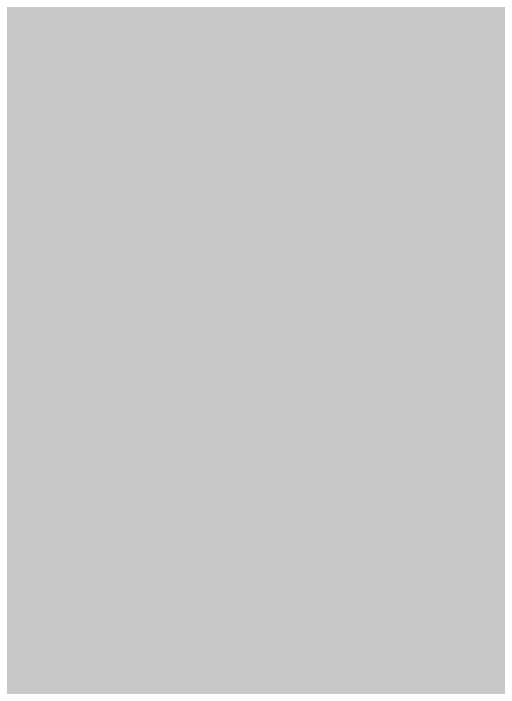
# Model space of a CAD drawing. Header units: inches. Extents: x 864 to 1056, y -656 to -424.
# Drawn here: x 872.4121 to 872.7465, y -572.7676 to -572.3032 of the extents above; entities that cross this region are included whole.
import ezdxf

# ---------------------------------------------------------------- set-up
doc = ezdxf.new("R2010")
doc.units = ezdxf.units.IN
doc.header["$MEASUREMENT"] = 0
doc.layers.add('Layer 1', color=7, linetype='Continuous')

msp = doc.modelspace()

# ---------------------------------------------------------------- hatches: boundary and pattern name
at = {"layer": 'Layer 1', "true_color": 0xf9f9f9}
h = msp.add_hatch(color=7, dxfattribs=at)
edge = h.paths.add_edge_path()
edge.add_spline(control_points=[(869.97314, -567.87305), (874.82275, -566.74414), (870.58789, -569.86523), (874.05518, -570.61719), (875.42725, -570.98535), (876.36133, -572.02539), (878.13477, -571.89844), (877.88916, -573.06445), (881.35059, -573.83203), (879.73926, -574.80859), (878.23486, -575.52344), (877.38965, -574.39062), (876.02002, -574.02734), (874.85107, -574.2959), (873.62402, -573.34961), (872.6582, -574.34766), (873.93799, -575.30859), (875.21826, -576.26758), (876.49805, -577.22949), (873.76367, -576.49219), (873.75195, -576.49023), (872.625, -578.58008), (872.04395, -579.65332), (871.03809, -578.72266), (870.25635, -578.83008)], knot_values=[0, 0, 0, 0, 1, 1, 1, 2, 2, 2, 3, 3, 3, 4, 4, 4, 5, 5, 5, 6, 6, 6, 7, 7, 7, 8, 8, 8, 8], degree=3, periodic=0)
edge.add_line((870.25635, -578.83008), (869.97314, -567.87305))
at = {"layer": 'Layer 1', "true_color": 0xf6f6f6}
h = msp.add_hatch(color=7, dxfattribs=at)
edge = h.paths.add_edge_path()
edge.add_spline(control_points=[(873.5459, -568.56543), (875.26074, -569.50586), (877.61475, -569.05469), (879.37939, -569.86719), (880.12842, -570.99609), (882.92383, -571.41211), (881.95361, -573.14453), (884.72803, -575.06055), (886.81445, -577.35547), (890.58203, -575.64551), (888.21826, -579.39453), (885.01172, -575.67969), (881.82373, -576.75), (880.53662, -577.22656), (882.37793, -577.92773), (881.94336, -578.6709), (881.02344, -578.75977), (880.37061, -577.96973), (879.38135, -578.18848), (877.3833, -577.06641), (873.1792, -576.83398), (872.59521, -574.30566), (874.89746, -573.43945), (875.24561, -575.78516), (877.43555, -576.19824), (877.00195, -575.37695), (875.34863, -574.97363), (875.98975, -573.9668), (877.09424, -573.54004), (877.82129, -574.58984), (879.11084, -574.24805), (878.03857, -572.1582), (874.63867, -571.92188), (872.77148, -570.59766)], knot_values=[0, 0, 0, 0, 1, 1, 1, 2, 2, 2, 3, 3, 3, 4, 4, 4, 5, 5, 5, 6, 6, 6, 7, 7, 7, 8, 8, 8, 9, 9, 9, 10, 10, 10, 11, 11, 11, 11], degree=3, periodic=0)
edge.add_line((872.77148, -570.59766), (873.5459, -568.56543))

# ---------------------------------------------------------------- linework, layer by layer
at = {"layer": 'Layer 1', "lineweight": 0}
for points, knots in [([(869.97314, -567.87305), (874.82275, -566.74414), (870.58789, -569.86523), (874.05518, -570.61719), (875.42725, -570.98535), (876.36133, -572.02539), (878.13477, -571.89844), (877.88916, -573.06445), (881.35059, -573.83203), (879.73926, -574.80859), (878.23486, -575.52344), (877.38965, -574.39062), (876.02002, -574.02734), (874.85107, -574.2959), (873.62402, -573.34961), (872.6582, -574.34766), (873.93799, -575.30859), (875.21826, -576.26758), (876.49805, -577.22949), (873.76367, -576.49219), (873.75195, -576.49023), (872.625, -578.58008), (872.04395, -579.65332), (871.03809, -578.72266), (870.25635, -578.83008)], [0, 0, 0, 0, 1, 1, 1, 2, 2, 2, 3, 3, 3, 4, 4, 4, 5, 5, 5, 6, 6, 6, 7, 7, 7, 8, 8, 8, 8]), ([(873.5459, -568.56543), (875.26074, -569.50586), (877.61475, -569.05469), (879.37939, -569.86719), (880.12842, -570.99609), (882.92383, -571.41211), (881.95361, -573.14453), (884.72803, -575.06055), (886.81445, -577.35547), (890.58203, -575.64551), (888.21826, -579.39453), (885.01172, -575.67969), (881.82373, -576.75), (880.53662, -577.22656), (882.37793, -577.92773), (881.94336, -578.6709), (881.02344, -578.75977), (880.37061, -577.96973), (879.38135, -578.18848), (877.3833, -577.06641), (873.1792, -576.83398), (872.59521, -574.30566), (874.89746, -573.43945), (875.24561, -575.78516), (877.43555, -576.19824), (877.00195, -575.37695), (875.34863, -574.97363), (875.98975, -573.9668), (877.09424, -573.54004), (877.82129, -574.58984), (879.11084, -574.24805), (878.03857, -572.1582), (874.63867, -571.92188), (872.77148, -570.59766)], [0, 0, 0, 0, 1, 1, 1, 2, 2, 2, 3, 3, 3, 4, 4, 4, 5, 5, 5, 6, 6, 6, 7, 7, 7, 8, 8, 8, 9, 9, 9, 10, 10, 10, 11, 11, 11, 11])]:
    msp.add_open_spline(points, degree=3, knots=knots, dxfattribs=at)

doc.saveas('drawing.dxf')
